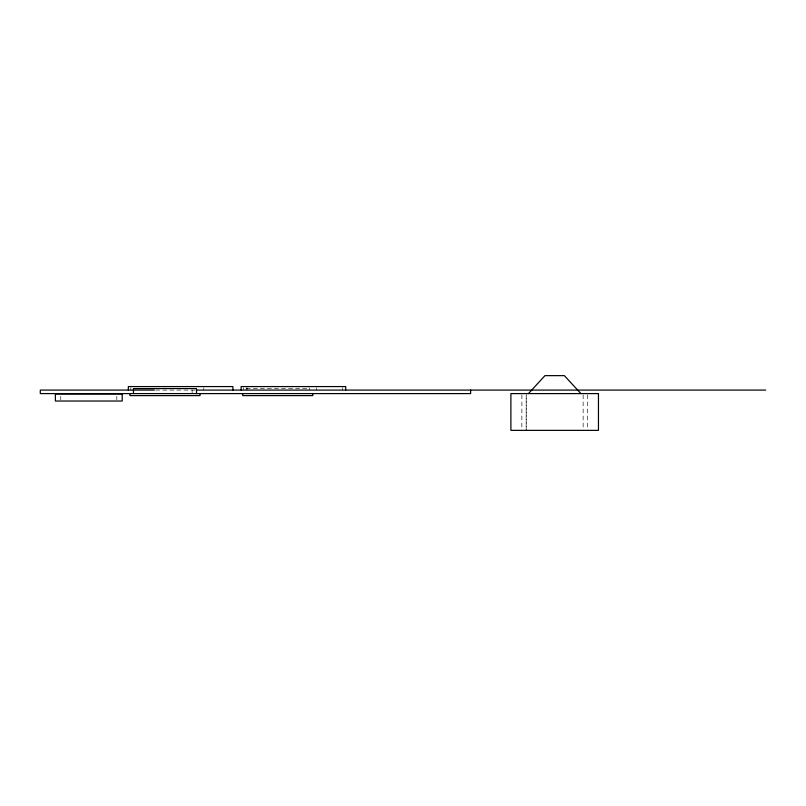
<?xml version="1.0" encoding="UTF-8"?>
<svg xmlns="http://www.w3.org/2000/svg" width="806" height="806" viewBox="0 0 806 806"><rect width="100%" height="100%" fill="white"/><g stroke="black" fill="none" stroke-linecap="round" stroke-linejoin="round"><path stroke-width="0.6" stroke-dasharray="4.03 3.02" d="M246.243 388.593L309.292 388.593M155.709 390.084L195.979 390.084M587.514 394.809L587.514 430.364M583.131 394.809L583.131 430.364M521.905 394.809L521.845 430.364M342.59 387.746L342.59 390.084M316.557 387.746L316.557 390.084M309.292 387.746L309.292 390.084M247.12 387.746L247.12 390.084M246.243 387.746L246.243 390.084M243.614 387.746L243.614 390.084M203.767 387.746L203.767 390.084M192.13 390.084L192.13 393.59M130.824 387.746L130.824 390.084M116.82 396.361L116.82 399.867M60.772 396.361L60.772 399.867M526.207 430.364L526.207 394.809L526.147 430.364"/><path stroke-width="1.21" d="M528.454 393.59L544.977 375.636L564.371 375.636L580.894 393.59M154.319 390.084L40.3 390.084L40.3 393.59L470.613 393.59L470.613 390.084M196.321 390.084L765.7 390.084M345.693 390.084L345.693 386.578L241.135 386.578L241.135 390.084M312.799 393.59L312.799 395.605L242.737 395.605L242.737 393.59M232.904 390.084L232.904 386.578L128.345 386.578L128.345 390.084M200.009 393.59L200.009 395.605L129.947 395.605L129.947 393.59M196.503 393.59L196.503 388.593L133.453 388.593L133.453 393.59M598.455 393.59L510.893 393.59L510.893 430.364L598.455 430.364L598.455 393.59M122.21 394.023L55.392 394.023L55.392 401.025L122.21 401.025L122.21 394.023"/></g></svg>
